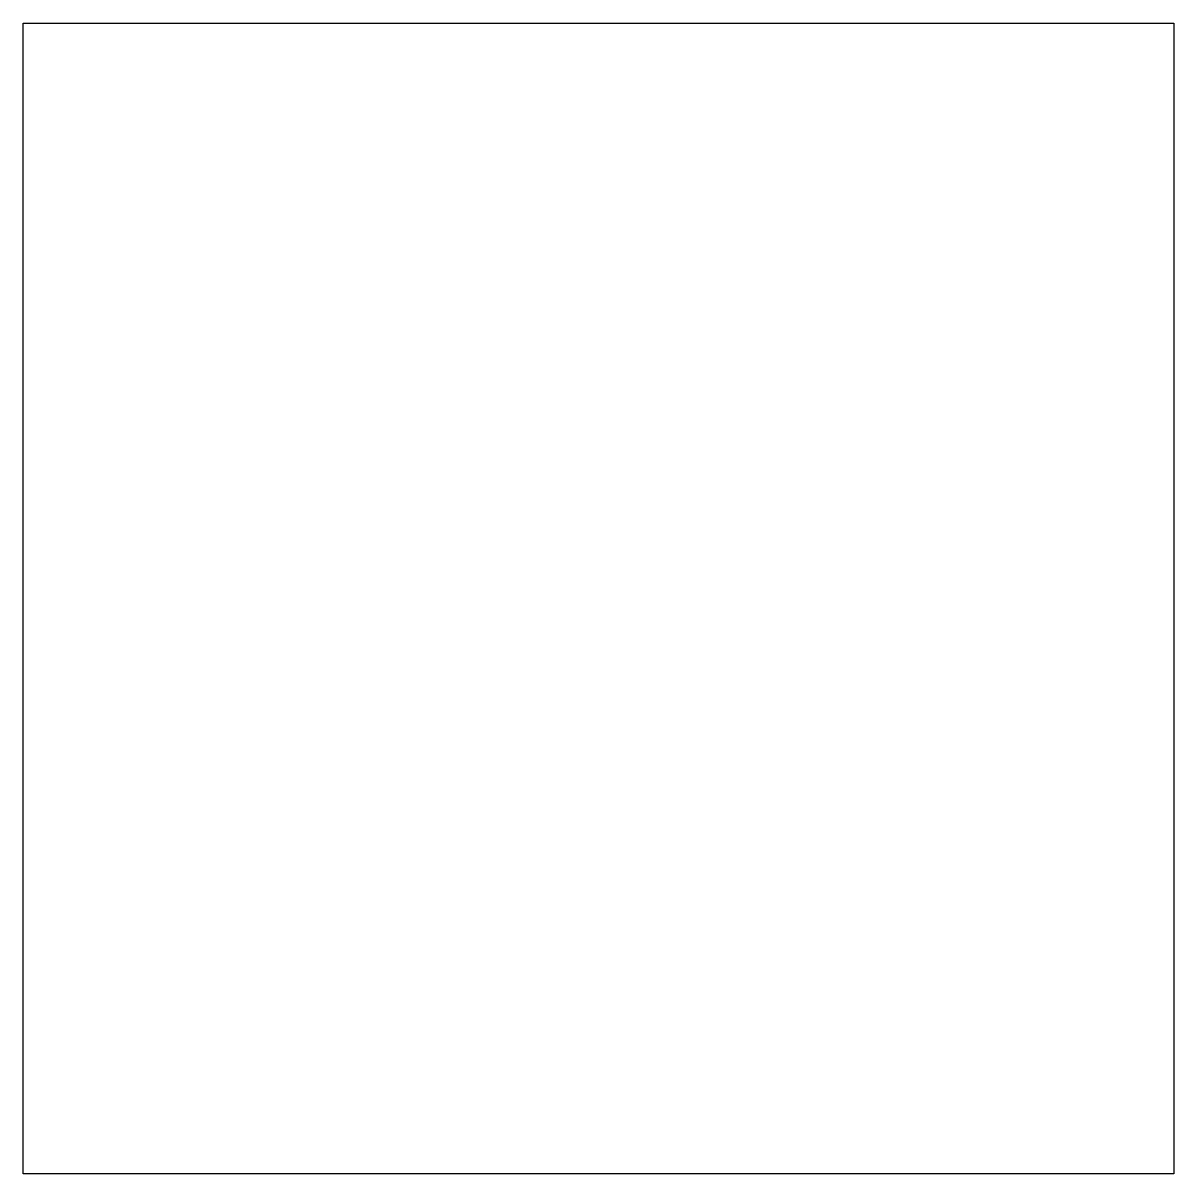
# Model space of a CAD drawing. Header units: centimetres. Extents: x -9.9 to 1.8, y 2.4 to 14.1.
import ezdxf

# ---------------------------------------------------------------- set-up
doc = ezdxf.new("R2010")
doc.units = ezdxf.units.CM
doc.header["$MEASUREMENT"] = 0
doc.layers.add('Layer 1', color=7, linetype='Continuous')

msp = doc.modelspace()

# ---------------------------------------------------------------- linework, layer by layer
at = {"layer": 'Layer 1', "color": 5, "lineweight": 30}
msp.add_open_spline([(-9.89491, 14.12437), (-9.89491, 14.12437), (-9.89491, 13.29342), (-9.89491, 13.29342), (-9.89491, 13.29342), (-9.89491, 13.29342), (-9.89491, 2.43723), (-9.89491, 2.43723), (-9.89491, 2.43723), (-9.89491, 2.43723), (1.79223, 2.43723), (1.79223, 2.43723), (1.79223, 2.43723), (1.79223, 2.43723), (1.79223, 14.12437), (1.79223, 14.12437), (1.79223, 14.12437), (1.79223, 14.12437), (-8.96391, 14.12437), (-8.96391, 14.12437), (-8.96391, 14.12437), (-8.96391, 14.12437), (-9.89491, 14.12437), (-9.89491, 14.12437)], degree=3, knots=[0, 0, 0, 0, 0.14285714, 0.14285714, 0.14285714, 0.14285714, 0.28571429, 0.28571429, 0.28571429, 0.28571429, 0.42857143, 0.42857143, 0.42857143, 0.42857143, 0.57142857, 0.57142857, 0.57142857, 0.57142857, 0.71428571, 0.71428571, 0.71428571, 0.71428571, 1, 1, 1, 1], dxfattribs=at)

doc.saveas('drawing.dxf')
